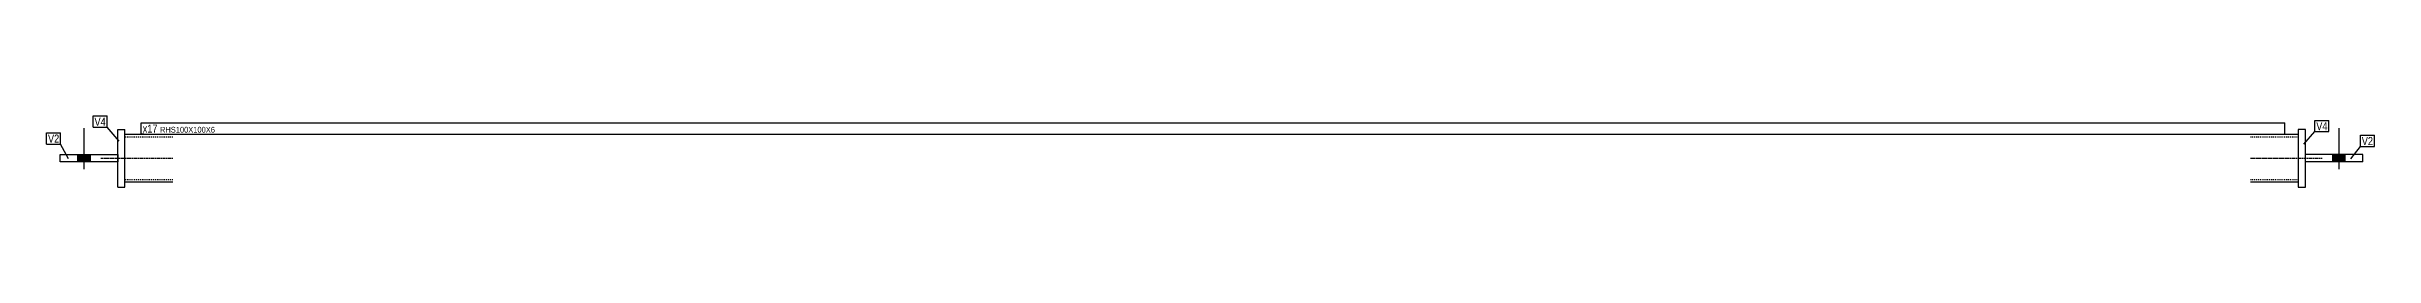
# Model space of a CAD drawing. Header units: millimetres. Extents: x 12 to 15472, y 12 to 396.
# Drawn here: x 12 to 4872, y 12 to 160 of the extents above; entities that cross this region are included whole.
import ezdxf

# ---------------------------------------------------------------- set-up
doc = ezdxf.new("R2010")
doc.units = ezdxf.units.MM
doc.linetypes.add('DXK_LINE_DOT2', pattern=[3.9198, 1.9599, -1.9599])
doc.linetypes.add('DXK_LINE_DOT3', pattern=[5.9187, 2.979, -0.9799, 0.9799, -0.9799])
doc.layers.add('STÅL', color=7, linetype='Continuous')
doc.layers.add('TEKST', color=7, linetype='Continuous')
doc.styles.add('Arial Narrow', font='ARIALN.TTF', dxfattribs={"height": 0.2})

msp = doc.modelspace()

# ---------------------------------------------------------------- hatches: boundary and pattern name
at = {"layer": 'STÅL', "linetype": 'Continuous'}
for points in [[(77.5, 64.5), (103.5, 64.5), (103.5, 79.5), (77.5, 79.5)], [(77.5, 64.5), (103.5, 64.5), (103.5, 79.5), (77.5, 79.5)], [(4811.2, 79.5), (4785.2, 79.5), (4785.2, 64.5), (4811.2, 64.5)], [(4811.2, 79.5), (4785.2, 79.5), (4785.2, 64.5), (4811.2, 64.5)]]:
    msp.add_hatch(color=96, dxfattribs=at).paths.add_polyline_path(points)

# ---------------------------------------------------------------- linework, layer by layer
at = {"layer": 'STÅL', "color": 96, "linetype": 'Continuous'}
for p, q in [((90.5, 49.5), (90.5, 134.5)), ((90.5, 49.5), (90.5, 134.5)), ((4798.2, 49.5), (4798.2, 134.5)), ((4798.2, 49.5), (4798.2, 134.5)), ((77.5, 64.5), (77.5, 79.5)), ((77.5, 64.5), (77.5, 79.5)), ((103.5, 64.5), (103.5, 79.5)), ((103.5, 64.5), (103.5, 79.5)), ((4785.2, 64.5), (4785.2, 79.5)), ((4785.2, 64.5), (4785.2, 79.5)), ((4811.2, 64.5), (4811.2, 79.5)), ((4811.2, 64.5), (4811.2, 79.5))]:
    msp.add_line(p, q, dxfattribs=at)
at = {"layer": 'STÅL', "color": 2, "linetype": 'Continuous'}
for p, q in [((160.5, 12), (160.5, 132)), ((160.5, 132), (175.5, 132)), ((175.5, 12), (175.5, 132)), ((175.5, 122), (275.5, 122)), ((4613.2, 122), (4713.2, 122)), ((4728.2, 132), (4713.2, 132)), ((4713.2, 132), (4713.2, 12)), ((4728.2, 12), (4728.2, 132)), ((40.5, 64.5), (40.5, 79.5)), ((40.5, 79.5), (160.5, 79.5)), ((160.5, 64.5), (40.5, 64.5)), ((160.5, 79.5), (160.5, 64.5)), ((4848.2, 79.5), (4728.2, 79.5)), ((4728.2, 64.5), (4728.2, 79.5)), ((4848.2, 64.5), (4728.2, 64.5)), ((4848.2, 64.5), (4848.2, 79.5)), ((160.5, 12), (175.5, 12)), ((275.5, 22), (175.5, 22)), ((4713.2, 22), (4613.2, 22)), ((4713.2, 12), (4728.2, 12))]:
    msp.add_line(p, q, dxfattribs=at)
at = {"layer": 'STÅL', "color": 7, "linetype": 'DXK_LINE_DOT2'}
for p, q in [((175.5, 22), (175.5, 122)), ((275.5, 116), (175.5, 116)), ((4713.2, 116), (4613.2, 116)), ((4713.2, 122), (4713.2, 22)), ((175.5, 28), (275.5, 28)), ((4613.2, 28), (4713.2, 28))]:
    msp.add_line(p, q, dxfattribs=at)
at = {"layer": 'STÅL', "color": 7, "linetype": 'DXK_LINE_DOT3'}
for p, q in [((125.5, 72), (275.5, 72)), ((4613.2, 72), (4763.2, 72))]:
    msp.add_line(p, q, dxfattribs=at)

# ---------------------------------------------------------------- wipeouts: each hides what was drawn before it
at = {"color": 0}
msp.add_wipeout([(38.4, 104.6), (38.4, 122.1), (15, 122.1), (15, 104.6)], dxfattribs=at).dxf.layer = 'TEKST'

# ---------------------------------------------------------------- next in the draw order: wipeouts: each hides what was drawn before it
for points in [[(135.6, 139.6), (135.6, 157.1), (112.1, 157.1), (112.1, 139.6)], [(4774.1, 130.5), (4774.1, 148), (4750.7, 148), (4750.7, 130.5)], [(38.4, 104.6), (38.4, 122.1), (15, 122.1), (15, 104.6)], [(243.6, 125.5), (243.6, 143), (212.7, 143), (212.7, 125.5)], [(4869.1, 99.5), (4869.1, 117), (4845.7, 117), (4845.7, 99.5)]]:
    msp.add_wipeout(points, dxfattribs=at).dxf.layer = 'TEKST'

# ---------------------------------------------------------------- next in the draw order: linework, layer by layer
at = {"layer": 'TEKST', "color": 7, "linetype": 'Continuous'}
for p, q in [((12, 125.1), (41.4, 125.1)), ((12, 101.6), (12, 125.1)), ((12, 101.6), (41.4, 101.6)), ((41.4, 101.6), (41.4, 125.1)), ((57.7, 71.1), (41.4, 101.6))]:
    msp.add_line(p, q, dxfattribs=at)

# ---------------------------------------------------------------- next in the draw order: texts
at = {"layer": 'TEKST', "color": 3, "style": 'Arial Narrow'}
msp.add_text('V2', height=16.7, dxfattribs=at).set_placement((15, 104.6))

# ---------------------------------------------------------------- next in the draw order: wipeouts: each hides what was drawn before it
at = {"color": 0}
for points in [[(135.6, 139.6), (135.6, 157.1), (112.1, 157.1), (112.1, 139.6)], [(4774.1, 130.5), (4774.1, 148), (4750.7, 148), (4750.7, 130.5)], [(243.6, 125.5), (243.6, 143), (212.7, 143), (212.7, 125.5)], [(4869.1, 99.5), (4869.1, 117), (4845.7, 117), (4845.7, 99.5)]]:
    msp.add_wipeout(points, dxfattribs=at).dxf.layer = 'TEKST'

# ---------------------------------------------------------------- next in the draw order: linework, layer by layer
at = {"layer": 'TEKST', "color": 7, "linetype": 'Continuous'}
for p, q in [((109.1, 160.1), (138.6, 160.1)), ((109.1, 136.6), (109.1, 160.1)), ((138.6, 136.6), (138.6, 160.1)), ((209.7, 122.5), (209.7, 146)), ((4747.7, 151), (4777.1, 151)), ((4747.7, 127.5), (4747.7, 151)), ((4777.1, 127.5), (4777.1, 151)), ((109.1, 136.6), (138.6, 136.6)), ((163.8, 107.7), (138.6, 136.6)), ((215.1, 122), (209.7, 122.5)), ((4724.7, 101.6), (4747.7, 127.5)), ((4747.7, 127.5), (4777.1, 127.5)), ((4842.7, 120), (4872.1, 120)), ((4842.7, 96.5), (4842.7, 120)), ((4872.1, 96.5), (4872.1, 120)), ((4822.6, 70.6), (4842.7, 96.5)), ((4842.7, 96.5), (4872.1, 96.5))]:
    msp.add_line(p, q, dxfattribs=at)

# ---------------------------------------------------------------- next in the draw order: texts
at = {"layer": 'TEKST', "color": 3, "style": 'Arial Narrow'}
for s, p in [('V4', (112.1, 139.6)), ('V4', (4750.7, 130.5)), ('V2', (4845.7, 99.5))]:
    msp.add_text(s, height=16.7, dxfattribs=at).set_placement(p)

# ---------------------------------------------------------------- next in the draw order: wipeouts: each hides what was drawn before it
at = {"color": 0}
msp.add_wipeout([(4682.1, 125.5), (4682.1, 138), (248.8, 138), (248.8, 125.5)], dxfattribs=at).dxf.layer = 'TEKST'

# ---------------------------------------------------------------- next in the draw order: wipeouts: each hides what was drawn before it
msp.add_wipeout([(4682.1, 125.5), (4682.1, 138), (248.8, 138), (248.8, 125.5)], dxfattribs=at).dxf.layer = 'TEKST'

# ---------------------------------------------------------------- next in the draw order: linework, layer by layer
at = {"layer": 'TEKST', "color": 7, "linetype": 'Continuous'}
for p, q in [((209.7, 146), (4685.1, 146)), ((4685.1, 122.5), (4685.1, 146)), ((209.7, 122.5), (4685.1, 122.5))]:
    msp.add_line(p, q, dxfattribs=at)

# ---------------------------------------------------------------- next in the draw order: texts
at = {"layer": 'TEKST', "color": 3, "style": 'Arial Narrow'}
for s, height, p in [('x17', 16.7, (212.7, 125.5)), ('RHS100X100X6', 11.93, (248.8, 125.5))]:
    msp.add_text(s, height=height, dxfattribs=at).set_placement(p)

doc.saveas('drawing.dxf')
